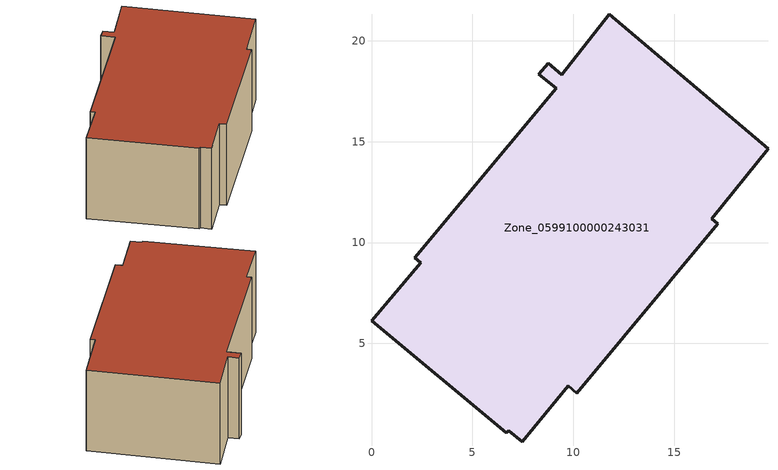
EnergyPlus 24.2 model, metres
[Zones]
Zone_0599100000243031
 floor ground (C_G): 6.8,0.68 6.68,0.58 0,6.12 2.45,8.99 2.15,9.24 9.16,17.64 8.3,18.35 8.76,18.89 9.44,18.32 11.8,21.33 19.66,14.64 16.86,11.19 17.18,10.92 10.18,2.53 9.75,2.89 7.48,0.12 z0
 wall outside (C_F): 9.16,17.64 2.15,9.24 2.45,8.99 0,6.12 6.68,0.58 6.8,0.68 7.48,0.12 9.75,2.89 10.18,2.53 17.18,10.92 16.86,11.19 19.66,14.64 11.8,21.33 9.44,18.32 8.76,18.89 8.3,18.35 9.16,17.64 z0:7.15
 roof outside (C_R): 6.68,0.58 6.8,0.68 7.48,0.12 9.75,2.89 10.18,2.53 17.18,10.92 16.86,11.19 19.66,14.64 11.8,21.33 9.44,18.32 8.76,18.89 8.3,18.35 9.16,17.64 2.15,9.24 2.45,8.99 0,6.12 z7.15
[BUILDING]
Pand.0599100000243031: North Axis=0; Terrain=City; Loads Convergence Tolerance Value=0.04; Temperature Convergence Tolerance Value=0.4; Solar Distribution=FullExterior; Maximum Number of Warmup Days=25; Minimum Number of Warmup Days=1
[Site:Location]
Rotterdam.The.Hague.AP_ZH_NLD Design_Conditions: Latitude=51.96; Longitude=4.45; Time Zone=1; Elevation=-4.5
[SITE:GROUNDTEMPERATURE:BUILDINGSURFACE]
18, 18, 18, 18, 18, 18, 18, 18, 18, 18, 18, 18
[MATERIAL] Thermal Absorptance=0.9; Solar Absorptance=0.7; Visible Absorptance=0.7
Name | Roughness | Thickness | Conductivity | Density | Specific Heat
G.D.1965 | MediumSmooth | 0.15 | 1 | 540 | 1210
F.D.1965 | Rough | 0.3 | 0.857143 | 1920 | 840
R.D.1965 | MediumRough | 0.2 | 0.08 | 1500 | 1000
[CONSTRUCTION]
C_G: G.D.1965
C_F: F.D.1965
C_R: R.D.1965
[ZONE]
Zone_0599100000243031: Type=1; Multiplier=1; Ceiling Height=Autocalculate; Volume=Autocalculate; Floor Area=autocalculate; Part of Total Floor Area=Yes
[ZONEINFILTRATION:DESIGNFLOWRATE]
Infil_Zone_0599100000243031: Zone or ZoneList or Space or SpaceList=Zone_0599100000243031; Schedule=AlwaysOn; Design Flow Rate Calculation Method=Flow/Area; Flow Rate per Floor Area=0.0042; Constant Term Coefficient=1; Temperature Term Coefficient=0; Velocity Term Coefficient=0; Velocity Squared Term Coefficient=0
[HVACTEMPLATE:ZONE:IDEALLOADSAIRSYSTEM]
Zone_0599100000243031: Maximum Heating Supply Air Temperature=50; Minimum Cooling Supply Air Temperature=13; Maximum Heating Supply Air Humidity Ratio=0.0156; Minimum Cooling Supply Air Humidity Ratio=0.0077; Heating Limit=NoLimit; Cooling Limit=NoLimit; Dehumidification Control Type=ConstantSensibleHeatRatio; Cooling Sensible Heat Ratio=0.7; Dehumidification Setpoint=60; Humidification Control Type=None; Humidification Setpoint=30; Outdoor Air Method=None; Outdoor Air Flow Rate per Person=0.00944; Outdoor Air Flow Rate per Zone Floor Area=0; Outdoor Air Flow Rate per Zone=0; Demand Controlled Ventilation Type=None; Outdoor Air Economizer Type=NoEconomizer; Heat Recovery Type=None; Sensible Heat Recovery Effectiveness=0.7; Latent Heat Recovery Effectiveness=0.65
[ZONECONTROL:THERMOSTAT]
ThermostatControl_Zone_0599100000243031: Zone or ZoneList=Zone_0599100000243031; Control Type Schedule=DualSetpointControlType; Control 1=Thermostat_Zone_0599100000243031; Temperature Difference Between Cutout And Setpoint=0
[THERMOSTATSETPOINT:DUALSETPOINT]
Thermostat_Zone_0599100000243031: Heating Setpoint Temperature Schedule=HeatingSetpoint_Zone_0599100000243031; Cooling Setpoint Temperature Schedule=CoolingSetpoint_Zone_0599100000243031
[SCHEDULE:COMPACT]
HeatingSetpoint_Zone_0599100000243031: Through: 12/31, For: AllDays, Until: 24:00, 21
CoolingSetpoint_Zone_0599100000243031: Through: 12/31, For: AllDays, Until: 24:00, 24
DualSetpointControlType: Through: 12/31, For: AllDays, Until: 24:00, 4
AlwaysOn: Through: 12/31, For: AllDays, Until: 24:00, 1
